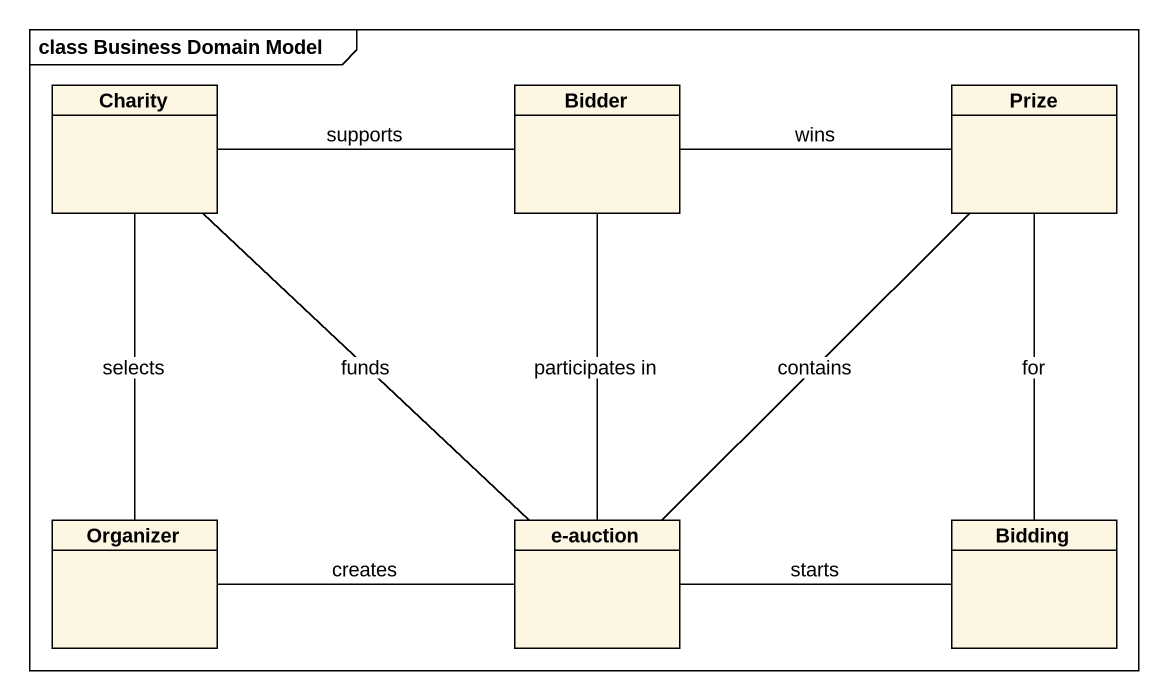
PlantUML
@startuml
mainframe class Business Domain Model
hide circle
hide empty members
class Charity
class Bidder
class Prize
class Organizer
class "e-auction" as e_auction
class Bidding
Charity -- e_auction : funds
Bidder -left- Charity : supports
Bidder -right- Prize : wins
Bidder -- e_auction : participates in
Organizer -up- Charity : selects
Organizer -right- e_auction : creates
e_auction -up- Prize : contains
e_auction -right- Bidding : starts
Bidding -up- Prize : for
@enduml
